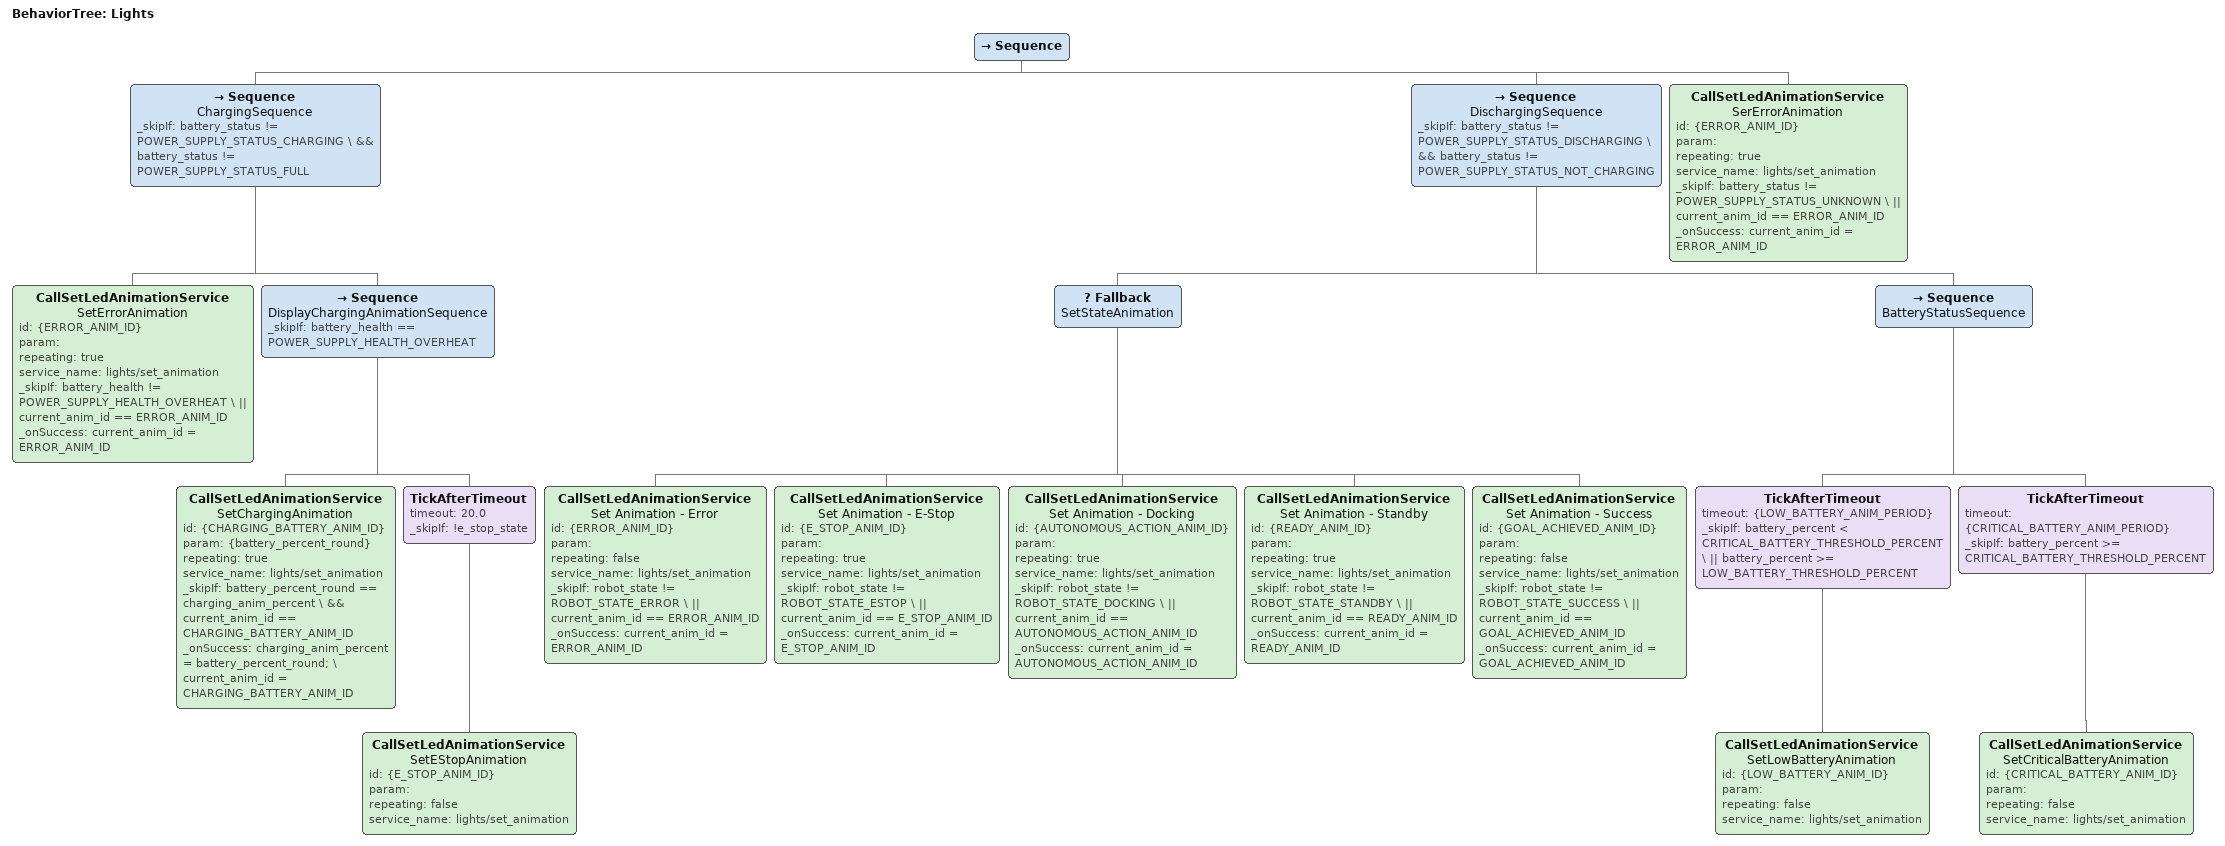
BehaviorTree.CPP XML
<?xml version="1.0" encoding="UTF-8"?>
<root BTCPP_format="4">
  <BehaviorTree ID="Lights">
    <Sequence>
      <Sequence name="ChargingSequence"
                _skipIf="battery_status != POWER_SUPPLY_STATUS_CHARGING \&#10;&amp;&amp; battery_status != POWER_SUPPLY_STATUS_FULL">
        <CallSetLedAnimationService name="SetErrorAnimation"
                                    id="{ERROR_ANIM_ID}"
                                    param=""
                                    repeating="true"
                                    service_name="lights/set_animation"
                                    _skipIf="battery_health != POWER_SUPPLY_HEALTH_OVERHEAT \&#10;|| current_anim_id == ERROR_ANIM_ID"
                                    _onSuccess="current_anim_id = ERROR_ANIM_ID"/>
        <Sequence name="DisplayChargingAnimationSequence"
                  _skipIf="battery_health == POWER_SUPPLY_HEALTH_OVERHEAT">
          <CallSetLedAnimationService name="SetChargingAnimation"
                                      id="{CHARGING_BATTERY_ANIM_ID}"
                                      param="{battery_percent_round}"
                                      repeating="true"
                                      service_name="lights/set_animation"
                                      _skipIf="battery_percent_round == charging_anim_percent \&#10;&amp;&amp; current_anim_id == CHARGING_BATTERY_ANIM_ID"
                                      _onSuccess="charging_anim_percent = battery_percent_round; \&#10;current_anim_id = CHARGING_BATTERY_ANIM_ID"/>
          <TickAfterTimeout timeout="20.0"
                            _skipIf="!e_stop_state">
            <CallSetLedAnimationService name="SetEStopAnimation"
                                        id="{E_STOP_ANIM_ID}"
                                        param=""
                                        repeating="false"
                                        service_name="lights/set_animation"/>
          </TickAfterTimeout>
        </Sequence>
      </Sequence>
      <Sequence name="DischargingSequence"
                _skipIf="battery_status != POWER_SUPPLY_STATUS_DISCHARGING \&#10;&amp;&amp; battery_status != POWER_SUPPLY_STATUS_NOT_CHARGING">
        <Fallback name="SetStateAnimation">
          <CallSetLedAnimationService name="Set Animation - Error"
                                      id="{ERROR_ANIM_ID}"
                                      param=""
                                      repeating="false"
                                      service_name="lights/set_animation"
                                      _skipIf="robot_state != ROBOT_STATE_ERROR \&#10;|| current_anim_id == ERROR_ANIM_ID"
                                      _onSuccess="current_anim_id = ERROR_ANIM_ID"/>
          <CallSetLedAnimationService name="Set Animation - E-Stop"
                                      id="{E_STOP_ANIM_ID}"
                                      param=""
                                      repeating="true"
                                      service_name="lights/set_animation"
                                      _skipIf="robot_state != ROBOT_STATE_ESTOP \&#10;|| current_anim_id == E_STOP_ANIM_ID"
                                      _onSuccess="current_anim_id = E_STOP_ANIM_ID"/>
          <CallSetLedAnimationService name="Set Animation - Docking"
                                      id="{AUTONOMOUS_ACTION_ANIM_ID}"
                                      param=""
                                      repeating="true"
                                      service_name="lights/set_animation"
                                      _skipIf="robot_state != ROBOT_STATE_DOCKING \&#10;|| current_anim_id == AUTONOMOUS_ACTION_ANIM_ID"
                                      _onSuccess="current_anim_id = AUTONOMOUS_ACTION_ANIM_ID"/>
          <CallSetLedAnimationService name="Set Animation - Standby"
                                      id="{READY_ANIM_ID}"
                                      param=""
                                      repeating="true"
                                      service_name="lights/set_animation"
                                      _skipIf="robot_state != ROBOT_STATE_STANDBY \&#10;|| current_anim_id == READY_ANIM_ID"
                                      _onSuccess="current_anim_id = READY_ANIM_ID"/>
          <CallSetLedAnimationService name="Set Animation - Success"
                                      id="{GOAL_ACHIEVED_ANIM_ID}"
                                      param=""
                                      repeating="false"
                                      service_name="lights/set_animation"
                                      _skipIf="robot_state != ROBOT_STATE_SUCCESS \&#10;|| current_anim_id == GOAL_ACHIEVED_ANIM_ID"
                                      _onSuccess="current_anim_id = GOAL_ACHIEVED_ANIM_ID"/>
        </Fallback>
        <Sequence name="BatteryStatusSequence">
          <TickAfterTimeout timeout="{LOW_BATTERY_ANIM_PERIOD}"
                            _skipIf="battery_percent &lt; CRITICAL_BATTERY_THRESHOLD_PERCENT \&#10;|| battery_percent &gt;= LOW_BATTERY_THRESHOLD_PERCENT">
            <CallSetLedAnimationService name="SetLowBatteryAnimation"
                                        id="{LOW_BATTERY_ANIM_ID}"
                                        param=""
                                        repeating="false"
                                        service_name="lights/set_animation"/>
          </TickAfterTimeout>
          <TickAfterTimeout timeout="{CRITICAL_BATTERY_ANIM_PERIOD}"
                            _skipIf="battery_percent &gt;= CRITICAL_BATTERY_THRESHOLD_PERCENT">
            <CallSetLedAnimationService name="SetCriticalBatteryAnimation"
                                        id="{CRITICAL_BATTERY_ANIM_ID}"
                                        param=""
                                        repeating="false"
                                        service_name="lights/set_animation"/>
          </TickAfterTimeout>
        </Sequence>
      </Sequence>
      <CallSetLedAnimationService name="SerErrorAnimation"
                                  id="{ERROR_ANIM_ID}"
                                  param=""
                                  repeating="true"
                                  service_name="lights/set_animation"
                                  _skipIf="battery_status != POWER_SUPPLY_STATUS_UNKNOWN \&#10;|| current_anim_id == ERROR_ANIM_ID"
                                  _onSuccess="current_anim_id = ERROR_ANIM_ID"/>
    </Sequence>
  </BehaviorTree>

</root>
